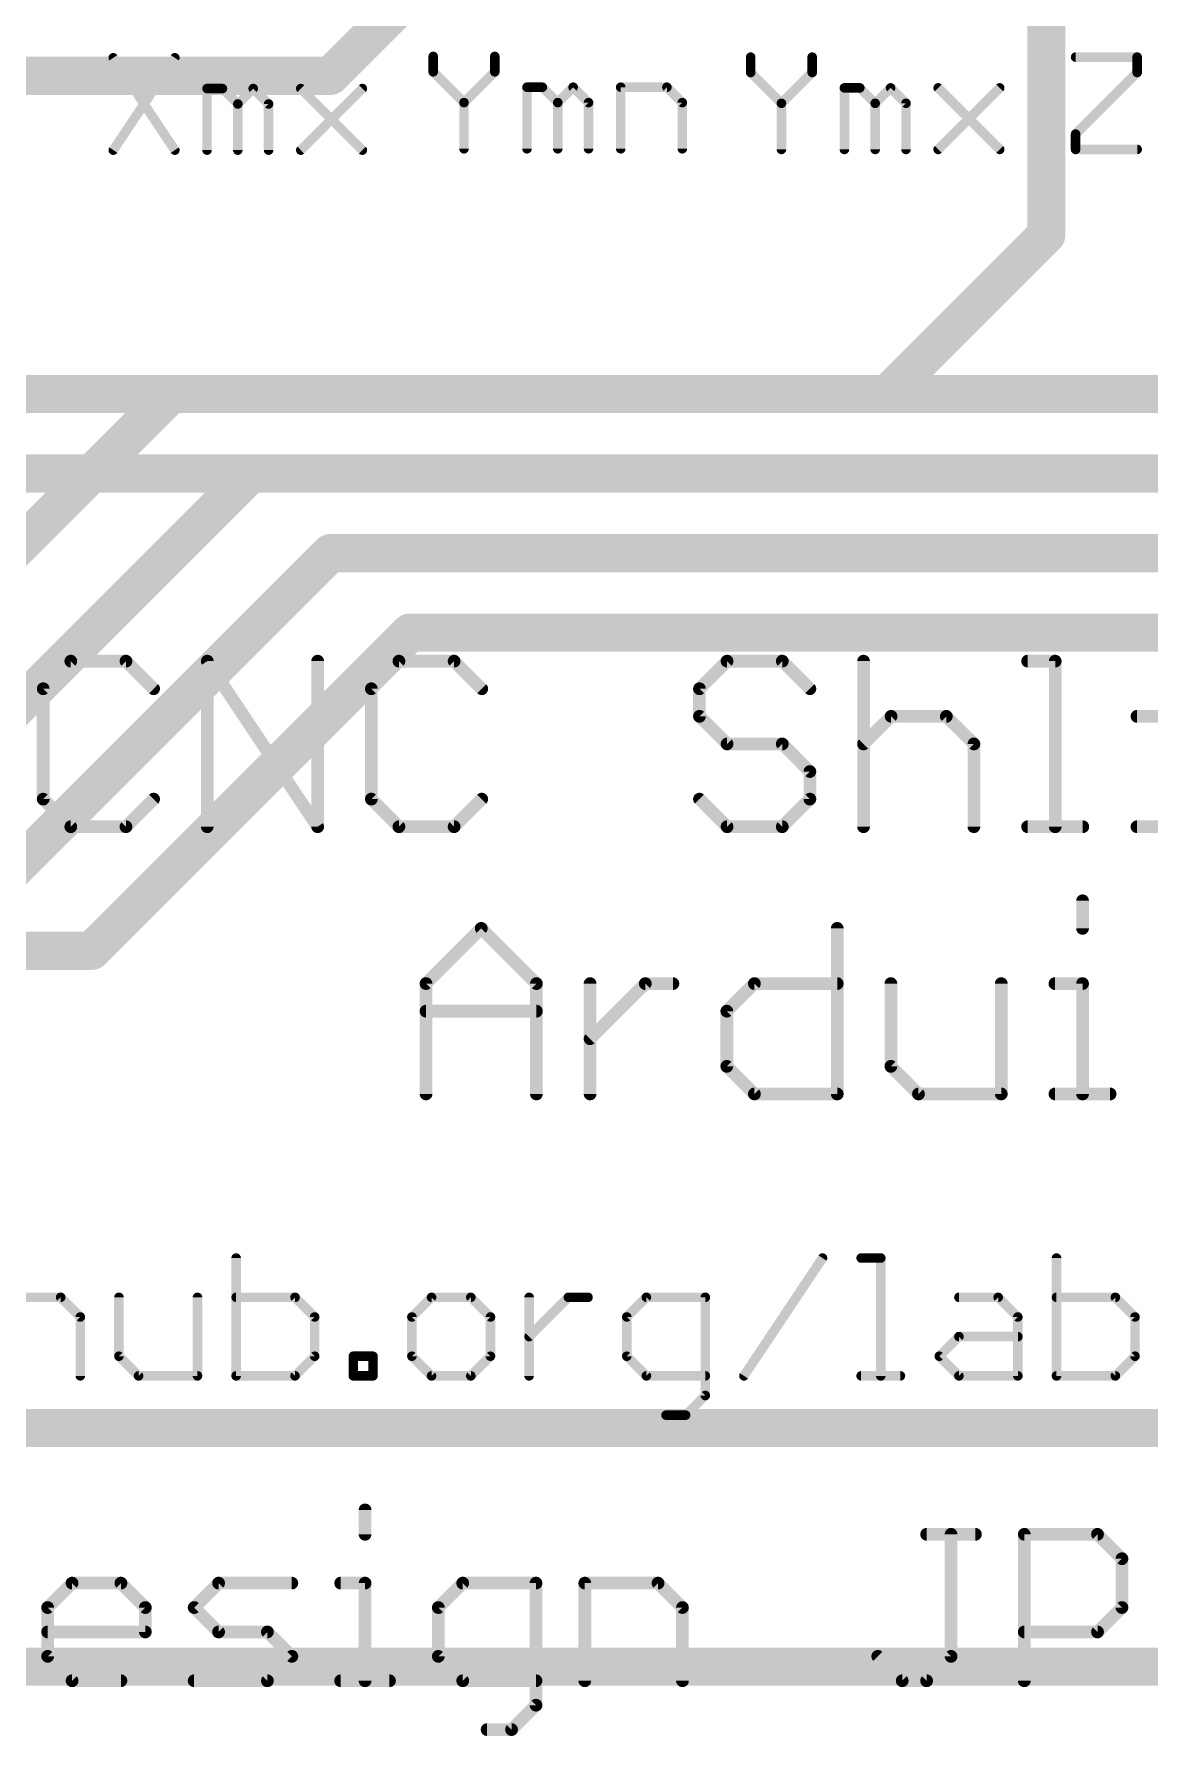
# Model space of a CAD drawing. Extents: x 6 to 93.4, y 7 to 66.
# Drawn here: x 62.4 to 71.31, y 15.32 to 28.91 of the extents above; entities that cross this region are included whole.
import ezdxf

# ---------------------------------------------------------------- set-up
doc = ezdxf.new("R2010")
doc.units = 0
for name, color, linetype in [('1', 22, 'CONTINUOUS'), ('112', 253, 'CONTINUOUS'), ('16', 175, 'CONTINUOUS')]:
    doc.layers.add(name, color=color, linetype=linetype)

msp = doc.modelspace()

# ---------------------------------------------------------------- linework, layer by layer
at = {"layer": '1', "const_width": 0.3048}
for points in [[(63.5, 26.035), (60.96, 23.495)], [(79.375, 26.035), (63.5, 26.035)], [(64.135, 25.4), (61.595, 22.86)], [(80.01, 25.4), (64.135, 25.4)], [(64.77, 24.765), (62.23, 22.225)], [(80.645, 24.765), (64.77, 24.765)], [(65.405, 24.13), (62.865, 21.59)], [(81.28, 24.13), (65.405, 24.13)], [(62.865, 21.59), (37.465, 21.59)], [(87.63, 15.875), (57.785, 15.875)]]:
    msp.add_lwpolyline(points, dxfattribs=at)
at = {"layer": '1', "const_width": 0.1524}
for points in [[(63.5, 26.1112, 1), (63.5, 25.9588)], [(63.5539, 25.9811, 1), (63.4461, 26.0889)], [(64.135, 25.4762, 1), (64.135, 25.3238)], [(64.1889, 25.3461, 1), (64.0811, 25.4539)], [(64.77, 24.8412, 1), (64.77, 24.6888)], [(64.8239, 24.7111, 1), (64.7161, 24.8189)], [(65.405, 24.2062, 1), (65.405, 24.0538)], [(65.4589, 24.0761, 1), (65.3511, 24.1839)], [(62.865, 21.5138, 1), (62.865, 21.6662)], [(62.8111, 21.6439, 1), (62.9189, 21.5361)]]:
    msp.add_lwpolyline(points, format="xyb", dxfattribs=at)
at = {"layer": '112'}
for points, const_width in [([(63.053, 28.7301, 1), (63.0212, 28.709)], 0.0381), ([(63.5444, 28.709, 1), (63.5127, 28.7301)], 0.0381), ([(65.6101, 28.7303, 1), (65.5721, 28.7303)], 0.0381), ([(66.1016, 28.7303, 1), (66.0635, 28.7303)], 0.0381), ([(68.1441, 28.7249, 1), (68.1061, 28.7249)], 0.0381), ([(68.6356, 28.7249, 1), (68.5975, 28.7249)], 0.0381), ([(70.7191, 28.744, 1), (70.7191, 28.7059)], 0.0381), ([(71.2296, 28.7249, 1), (71.1915, 28.7249)], 0.0381), ([(71.2106, 28.7059, 1), (71.2106, 28.744)], 0.0381), ([(65.6046, 28.6209, 1), (65.5776, 28.594)], 0.0381), ([(65.5721, 28.6075, 1), (65.6101, 28.6075)], 0.0381), ([(66.0635, 28.6075, 1), (66.1016, 28.6075)], 0.0381), ([(66.0961, 28.594, 1), (66.0691, 28.6209)], 0.0381), ([(68.1386, 28.6155, 1), (68.1116, 28.5886)], 0.0381), ([(68.1061, 28.6021, 1), (68.1441, 28.6021)], 0.0381), ([(68.5975, 28.6021, 1), (68.6356, 28.6021)], 0.0381), ([(68.6301, 28.5886, 1), (68.6031, 28.6155)], 0.0381), ([(71.1915, 28.6021, 1), (71.2296, 28.6021)], 0.0381), ([(71.2241, 28.5886, 1), (71.1971, 28.6155)], 0.0381), ([(63.7855, 28.4928, 1), (63.7855, 28.4547)], 0.0381), ([(63.8046, 28.4738, 1), (63.7665, 28.4738)], 0.0381), ([(63.9219, 28.4873, 1), (63.8949, 28.4603)], 0.0381), ([(63.9084, 28.4547, 1), (63.9084, 28.4928)], 0.0381), ([(64.1676, 28.4873, 1), (64.1407, 28.4603)], 0.0381), ([(64.1676, 28.4603, 1), (64.1407, 28.4873)], 0.0381), ([(64.5474, 28.4873, 1), (64.5205, 28.4603)], 0.0381), ([(65.0389, 28.4603, 1), (65.0119, 28.4873)], 0.0381), ([(65.8559, 28.3617, 1), (65.8178, 28.3617)], 0.0381), ([(66.3395, 28.5036, 1), (66.3395, 28.4655)], 0.0381), ([(66.3586, 28.4846, 1), (66.3205, 28.4846)], 0.0381), ([(66.4759, 28.4981, 1), (66.4489, 28.4711)], 0.0381), ([(66.4624, 28.4655, 1), (66.4624, 28.5036)], 0.0381), ([(66.6043, 28.3617, 1), (66.5662, 28.3617)], 0.0381), ([(66.7216, 28.4981, 1), (66.6947, 28.4711)], 0.0381), ([(66.7216, 28.4711, 1), (66.6947, 28.4981)], 0.0381), ([(66.85, 28.3617, 1), (66.812, 28.3617)], 0.0381), ([(67.0879, 28.5036, 1), (67.0879, 28.4655)], 0.0381), ([(67.107, 28.4846, 1), (67.0689, 28.4846)], 0.0381), ([(67.47, 28.4981, 1), (67.4431, 28.4711)], 0.0381), ([(67.4565, 28.4655, 1), (67.4565, 28.5036)], 0.0381), ([(67.5985, 28.3617, 1), (67.5604, 28.3617)], 0.0381), ([(68.8735, 28.4982, 1), (68.8735, 28.4601)], 0.0381), ([(68.8926, 28.4792, 1), (68.8545, 28.4792)], 0.0381), ([(69.0099, 28.4927, 1), (68.9829, 28.4657)], 0.0381), ([(68.9964, 28.4601, 1), (68.9964, 28.4982)], 0.0381), ([(69.2556, 28.4927, 1), (69.2287, 28.4657)], 0.0381), ([(69.2556, 28.4657, 1), (69.2287, 28.4927)], 0.0381), ([(69.6354, 28.4927, 1), (69.6085, 28.4657)], 0.0381), ([(70.1269, 28.4657, 1), (70.0999, 28.4927)], 0.0381), ([(64.0178, 28.3644, 1), (64.0447, 28.3374)], 0.0381), ([(64.0503, 28.3509, 1), (64.0122, 28.3509)], 0.0381), ([(64.0178, 28.3374, 1), (64.0447, 28.3644)], 0.0381), ([(64.296, 28.3509, 1), (64.258, 28.3509)], 0.0381), ([(64.2635, 28.3374, 1), (64.2905, 28.3644)], 0.0381), ([(65.8234, 28.3752, 1), (65.8503, 28.3482)], 0.0381), ([(65.8234, 28.3482, 1), (65.8503, 28.3752)], 0.0381), ([(66.5718, 28.3752, 1), (66.5987, 28.3482)], 0.0381), ([(66.5718, 28.3482, 1), (66.5987, 28.3752)], 0.0381), ([(66.8175, 28.3482, 1), (66.8445, 28.3752)], 0.0381), ([(67.5659, 28.3482, 1), (67.5929, 28.3752)], 0.0381), ([(68.3574, 28.3698, 1), (68.3843, 28.3428)], 0.0381), ([(68.3899, 28.3563, 1), (68.3518, 28.3563)], 0.0381), ([(68.3574, 28.3428, 1), (68.3843, 28.3698)], 0.0381), ([(69.1058, 28.3698, 1), (69.1327, 28.3428)], 0.0381), ([(69.1383, 28.3563, 1), (69.1002, 28.3563)], 0.0381), ([(69.1058, 28.3428, 1), (69.1327, 28.3698)], 0.0381), ([(69.3841, 28.3563, 1), (69.346, 28.3563)], 0.0381), ([(69.3515, 28.3428, 1), (69.3785, 28.3698)], 0.0381), ([(70.7381, 28.1106, 1), (70.7001, 28.1106)], 0.0381), ([(70.7056, 28.124, 1), (70.7326, 28.0971)], 0.0381), ([(63.0212, 27.9929, 1), (63.053, 27.9717)], 0.0381), ([(63.5127, 27.9717, 1), (63.5444, 27.9929)], 0.0381), ([(63.7665, 27.9823, 1), (63.8046, 27.9823)], 0.0381), ([(64.0122, 27.9823, 1), (64.0503, 27.9823)], 0.0381), ([(64.258, 27.9823, 1), (64.296, 27.9823)], 0.0381), ([(64.5205, 27.9958, 1), (64.5474, 27.9688)], 0.0381), ([(65.0119, 27.9688, 1), (65.0389, 27.9958)], 0.0381), ([(65.8178, 27.9931, 1), (65.8559, 27.9931)], 0.0381), ([(66.3205, 27.9931, 1), (66.3586, 27.9931)], 0.0381), ([(66.5662, 27.9931, 1), (66.6043, 27.9931)], 0.0381), ([(66.812, 27.9931, 1), (66.85, 27.9931)], 0.0381), ([(67.0689, 27.9931, 1), (67.107, 27.9931)], 0.0381), ([(67.5604, 27.9931, 1), (67.5985, 27.9931)], 0.0381), ([(68.3518, 27.9877, 1), (68.3899, 27.9877)], 0.0381), ([(68.8545, 27.9877, 1), (68.8926, 27.9877)], 0.0381), ([(69.1002, 27.9877, 1), (69.1383, 27.9877)], 0.0381), ([(69.346, 27.9877, 1), (69.3841, 27.9877)], 0.0381), ([(69.6085, 28.0012, 1), (69.6354, 27.9742)], 0.0381), ([(70.0999, 27.9742, 1), (70.1269, 28.0012)], 0.0381), ([(70.7191, 28.0068, 1), (70.7191, 27.9687)], 0.0381), ([(70.7001, 27.9877, 1), (70.7381, 27.9877)], 0.0381), ([(71.2106, 27.9687, 1), (71.2106, 28.0068)], 0.0381), ([(62.698, 23.9277, 1), (62.698, 23.8769)], 0.0508), ([(62.7159, 23.8844, 1), (62.68, 23.9203)], 0.0508), ([(63.1566, 23.9203, 1), (63.1206, 23.8844)], 0.0508), ([(63.1386, 23.8769, 1), (63.1386, 23.9277)], 0.0508), ([(63.8085, 23.9164, 1), (63.7662, 23.8882)], 0.0508), ([(63.8128, 23.9023, 1), (63.762, 23.9023)], 0.0508), ([(64.694, 23.9023, 1), (64.6432, 23.9023)], 0.0508), ([(65.3174, 23.9277, 1), (65.3174, 23.8769)], 0.0508), ([(65.3354, 23.8844, 1), (65.2994, 23.9203)], 0.0508), ([(65.776, 23.9203, 1), (65.7401, 23.8844)], 0.0508), ([(65.758, 23.8769, 1), (65.758, 23.9277)], 0.0508), ([(67.9369, 23.9277, 1), (67.9369, 23.8769)], 0.0508), ([(67.9548, 23.8844, 1), (67.9189, 23.9203)], 0.0508), ([(68.3955, 23.9203, 1), (68.3595, 23.8844)], 0.0508), ([(68.3775, 23.8769, 1), (68.3775, 23.9277)], 0.0508), ([(69.0517, 23.9023, 1), (69.0009, 23.9023)], 0.0508), ([(70.336, 23.9277, 1), (70.336, 23.8769)], 0.0508), ([(70.5817, 23.9023, 1), (70.5309, 23.9023)], 0.0508), ([(70.5563, 23.8769, 1), (70.5563, 23.9277)], 0.0508), ([(62.503, 23.682, 1), (62.4522, 23.682)], 0.0508), ([(62.4597, 23.7, 1), (62.4956, 23.664)], 0.0508), ([(63.341, 23.664, 1), (63.3769, 23.7)], 0.0508), ([(65.0791, 23.7, 1), (65.115, 23.664)], 0.0508), ([(65.1225, 23.682, 1), (65.0717, 23.682)], 0.0508), ([(65.9604, 23.664, 1), (65.9963, 23.7)], 0.0508), ([(67.7419, 23.682, 1), (67.6911, 23.682)], 0.0508), ([(67.6986, 23.7, 1), (67.7345, 23.664)], 0.0508), ([(68.5799, 23.664, 1), (68.6158, 23.7)], 0.0508), ([(67.7345, 23.4796, 1), (67.6986, 23.4437)], 0.0508), ([(69.2466, 23.4871, 1), (69.2466, 23.4363)], 0.0508), ([(69.2645, 23.4437, 1), (69.2286, 23.4796)], 0.0508), ([(69.7052, 23.4796, 1), (69.6693, 23.4437)], 0.0508), ([(69.6872, 23.4363, 1), (69.6872, 23.4871)], 0.0508), ([(71.2091, 23.4871, 1), (71.2091, 23.4363)], 0.0508), ([(67.6911, 23.4617, 1), (67.7419, 23.4617)], 0.0508), ([(67.9369, 23.2668, 1), (67.9369, 23.216)], 0.0508), ([(67.9189, 23.2234, 1), (67.9548, 23.2593)], 0.0508), ([(68.3955, 23.2593, 1), (68.3595, 23.2234)], 0.0508), ([(68.3775, 23.216, 1), (68.3775, 23.2668)], 0.0508), ([(69.0083, 23.2593, 1), (69.0442, 23.2234)], 0.0508), ([(69.9329, 23.2414, 1), (69.8821, 23.2414)], 0.0508), ([(69.8896, 23.2234, 1), (69.9255, 23.2593)], 0.0508), ([(68.6232, 23.021, 1), (68.5724, 23.021)], 0.0508), ([(68.5799, 23.0031, 1), (68.6158, 23.039)], 0.0508), ([(62.4956, 22.8187, 1), (62.4597, 22.7828)], 0.0508), ([(63.3769, 22.7828, 1), (63.341, 22.8187)], 0.0508), ([(65.115, 22.8187, 1), (65.0791, 22.7828)], 0.0508), ([(65.9963, 22.7828, 1), (65.9604, 22.8187)], 0.0508), ([(67.7345, 22.8187, 1), (67.6986, 22.7828)], 0.0508), ([(68.6158, 22.7828, 1), (68.5799, 22.8187)], 0.0508), ([(62.4522, 22.8007, 1), (62.503, 22.8007)], 0.0508), ([(65.0717, 22.8007, 1), (65.1225, 22.8007)], 0.0508), ([(68.5724, 22.8007, 1), (68.6232, 22.8007)], 0.0508), ([(62.698, 22.6058, 1), (62.698, 22.555)], 0.0508), ([(62.68, 22.5624, 1), (62.7159, 22.5984)], 0.0508), ([(63.1206, 22.5984, 1), (63.1566, 22.5624)], 0.0508), ([(63.1386, 22.555, 1), (63.1386, 22.6058)], 0.0508), ([(63.762, 22.5804, 1), (63.8128, 22.5804)], 0.0508), ([(64.6432, 22.5804, 1), (64.694, 22.5804)], 0.0508), ([(64.6475, 22.5663, 1), (64.6898, 22.5945)], 0.0508), ([(65.3174, 22.6058, 1), (65.3174, 22.555)], 0.0508), ([(65.2994, 22.5624, 1), (65.3354, 22.5984)], 0.0508), ([(65.7401, 22.5984, 1), (65.776, 22.5624)], 0.0508), ([(65.758, 22.555, 1), (65.758, 22.6058)], 0.0508), ([(67.9369, 22.6058, 1), (67.9369, 22.555)], 0.0508), ([(67.9189, 22.5624, 1), (67.9548, 22.5984)], 0.0508), ([(68.3595, 22.5984, 1), (68.3955, 22.5624)], 0.0508), ([(68.3775, 22.555, 1), (68.3775, 22.6058)], 0.0508), ([(69.0009, 22.5804, 1), (69.0517, 22.5804)], 0.0508), ([(69.8821, 22.5804, 1), (69.9329, 22.5804)], 0.0508), ([(70.336, 22.6058, 1), (70.336, 22.555)], 0.0508), ([(70.5309, 22.5804, 1), (70.5817, 22.5804)], 0.0508), ([(70.7766, 22.555, 1), (70.7766, 22.6058)], 0.0508), ([(71.2091, 22.6058, 1), (71.2091, 22.555)], 0.0508), ([(70.8, 21.9891, 1), (70.7492, 21.9891)], 0.0508), ([(65.9923, 21.7867, 1), (65.9563, 21.7508)], 0.0508), ([(65.9923, 21.7508, 1), (65.9563, 21.7867)], 0.0508), ([(68.8415, 21.7687, 1), (68.7907, 21.7687)], 0.0508), ([(70.7492, 21.7687, 1), (70.8, 21.7687)], 0.0508), ([(65.5591, 21.3281, 1), (65.5083, 21.3281)], 0.0508), ([(65.5157, 21.346, 1), (65.5516, 21.3101)], 0.0508), ([(66.4403, 21.3281, 1), (66.3895, 21.3281)], 0.0508), ([(66.397, 21.3101, 1), (66.4329, 21.346)], 0.0508), ([(66.8688, 21.3281, 1), (66.818, 21.3281)], 0.0508), ([(67.284, 21.3535, 1), (67.284, 21.3027)], 0.0508), ([(67.302, 21.3101, 1), (67.2661, 21.346)], 0.0508), ([(67.5044, 21.3027, 1), (67.5044, 21.3535)], 0.0508), ([(68.1551, 21.3535, 1), (68.1551, 21.3027)], 0.0508), ([(68.1731, 21.3101, 1), (68.1372, 21.346)], 0.0508), ([(68.8161, 21.3027, 1), (68.8161, 21.3535)], 0.0508), ([(69.27, 21.3281, 1), (69.2191, 21.3281)], 0.0508), ([(70.1512, 21.3281, 1), (70.1004, 21.3281)], 0.0508), ([(70.5543, 21.3535, 1), (70.5543, 21.3027)], 0.0508), ([(70.8, 21.3281, 1), (70.7492, 21.3281)], 0.0508), ([(70.7746, 21.3027, 1), (70.7746, 21.3535)], 0.0508), ([(65.5337, 21.1332, 1), (65.5337, 21.0824)], 0.0508), ([(66.4149, 21.0824, 1), (66.4149, 21.1332)], 0.0508), ([(67.9602, 21.1078, 1), (67.9094, 21.1078)], 0.0508), ([(67.9169, 21.1257, 1), (67.9528, 21.0898)], 0.0508), ([(66.8254, 20.9054, 1), (66.8613, 20.8695)], 0.0508), ([(67.9094, 20.6671, 1), (67.9602, 20.6671)], 0.0508), ([(67.9528, 20.6851, 1), (67.9169, 20.6492)], 0.0508), ([(69.2191, 20.6671, 1), (69.27, 20.6671)], 0.0508), ([(69.2625, 20.6851, 1), (69.2266, 20.6492)], 0.0508), ([(65.5083, 20.4468, 1), (65.5591, 20.4468)], 0.0508), ([(66.3895, 20.4468, 1), (66.4403, 20.4468)], 0.0508), ([(66.818, 20.4468, 1), (66.8688, 20.4468)], 0.0508), ([(68.1551, 20.4722, 1), (68.1551, 20.4214)], 0.0508), ([(68.1372, 20.4288, 1), (68.1731, 20.4648)], 0.0508), ([(68.7907, 20.4468, 1), (68.8415, 20.4468)], 0.0508), ([(68.8161, 20.4214, 1), (68.8161, 20.4722)], 0.0508), ([(69.4649, 20.4722, 1), (69.4649, 20.4214)], 0.0508), ([(69.4469, 20.4288, 1), (69.4828, 20.4648)], 0.0508), ([(70.1004, 20.4468, 1), (70.1512, 20.4468)], 0.0508), ([(70.1258, 20.4214, 1), (70.1258, 20.4722)], 0.0508), ([(70.5543, 20.4722, 1), (70.5543, 20.4214)], 0.0508), ([(70.7492, 20.4468, 1), (70.8, 20.4468)], 0.0508), ([(70.9949, 20.4214, 1), (70.9949, 20.4722)], 0.0508), ([(64.0368, 19.1367, 1), (63.9987, 19.1367)], 0.0381), ([(68.7146, 19.1261, 1), (68.6829, 19.1473)], 0.0381), ([(69.0072, 19.1558, 1), (69.0072, 19.1177)], 0.0381), ([(69.183, 19.1367, 1), (69.1449, 19.1367)], 0.0381), ([(69.164, 19.1177, 1), (69.164, 19.1558)], 0.0381), ([(70.5855, 19.1367, 1), (70.5474, 19.1367)], 0.0381), ([(62.6305, 18.8366, 1), (62.6036, 18.8097)], 0.0381), ([(62.617, 18.8041, 1), (62.617, 18.8422)], 0.0381), ([(63.1013, 18.8232, 1), (63.0632, 18.8232)], 0.0381), ([(63.7284, 18.8232, 1), (63.6903, 18.8232)], 0.0381), ([(64.0178, 18.8422, 1), (64.0178, 18.8041)], 0.0381), ([(64.5015, 18.8366, 1), (64.4746, 18.8097)], 0.0381), ([(64.4881, 18.8041, 1), (64.4881, 18.8422)], 0.0381), ([(65.5778, 18.8422, 1), (65.5778, 18.8041)], 0.0381), ([(65.5913, 18.8097, 1), (65.5643, 18.8366)], 0.0381), ([(65.9048, 18.8366, 1), (65.8779, 18.8097)], 0.0381), ([(65.8914, 18.8041, 1), (65.8914, 18.8422)], 0.0381), ([(66.3756, 18.8232, 1), (66.3375, 18.8232)], 0.0381), ([(66.6701, 18.8422, 1), (66.6701, 18.8041)], 0.0381), ([(66.6836, 18.8097, 1), (66.6566, 18.8366)], 0.0381), ([(66.8269, 18.8041, 1), (66.8269, 18.8422)], 0.0381), ([(67.2929, 18.8422, 1), (67.2929, 18.8041)], 0.0381), ([(67.3064, 18.8097, 1), (67.2795, 18.8366)], 0.0381), ([(67.7823, 18.8232, 1), (67.7442, 18.8232)], 0.0381), ([(67.7632, 18.8041, 1), (67.7632, 18.8422)], 0.0381), ([(69.7876, 18.8422, 1), (69.7876, 18.8041)], 0.0381), ([(70.1147, 18.8366, 1), (70.0877, 18.8097)], 0.0381), ([(70.1012, 18.8041, 1), (70.1012, 18.8422)], 0.0381), ([(70.5664, 18.8422, 1), (70.5664, 18.8041)], 0.0381), ([(71.0502, 18.8366, 1), (71.0232, 18.8097)], 0.0381), ([(71.0367, 18.8041, 1), (71.0367, 18.8422)], 0.0381), ([(62.7929, 18.6664, 1), (62.7548, 18.6664)], 0.0381), ([(62.7603, 18.6529, 1), (62.7873, 18.6799)], 0.0381), ([(64.6639, 18.6664, 1), (64.6258, 18.6664)], 0.0381), ([(64.6314, 18.6529, 1), (64.6583, 18.6799)], 0.0381), ([(65.4076, 18.6799, 1), (65.4345, 18.6529)], 0.0381), ([(65.4401, 18.6664, 1), (65.402, 18.6664)], 0.0381), ([(66.0672, 18.6664, 1), (66.0291, 18.6664)], 0.0381), ([(66.0347, 18.6529, 1), (66.0616, 18.6799)], 0.0381), ([(67.1227, 18.6799, 1), (67.1496, 18.6529)], 0.0381), ([(67.1552, 18.6664, 1), (67.1171, 18.6664)], 0.0381), ([(70.277, 18.6664, 1), (70.2389, 18.6664)], 0.0381), ([(70.2445, 18.6529, 1), (70.2714, 18.6799)], 0.0381), ([(71.2125, 18.6664, 1), (71.1744, 18.6664)], 0.0381), ([(71.18, 18.6529, 1), (71.2069, 18.6799)], 0.0381), ([(66.3431, 18.5231, 1), (66.37, 18.4962)], 0.0381), ([(69.7876, 18.5287, 1), (69.7876, 18.4906)], 0.0381), ([(69.8011, 18.4962, 1), (69.7742, 18.5231)], 0.0381), ([(70.258, 18.4906, 1), (70.258, 18.5287)], 0.0381), ([(63.0957, 18.3663, 1), (63.0688, 18.3394)], 0.0381), ([(63.0632, 18.3529, 1), (63.1013, 18.3529)], 0.0381), ([(64.6258, 18.3529, 1), (64.6639, 18.3529)], 0.0381), ([(64.6583, 18.3394, 1), (64.6314, 18.3663)], 0.0381), ([(64.9723, 18.3529, 1), (64.9342, 18.3529)], 0.0381), ([(64.9533, 18.3719, 1), (64.9533, 18.3338)], 0.0381), ([(65.1291, 18.3529, 1), (65.091, 18.3529)], 0.0381), ([(65.1101, 18.3338, 1), (65.1101, 18.3719)], 0.0381), ([(65.4345, 18.3663, 1), (65.4076, 18.3394)], 0.0381), ([(65.402, 18.3529, 1), (65.4401, 18.3529)], 0.0381), ([(66.0291, 18.3529, 1), (66.0672, 18.3529)], 0.0381), ([(66.0616, 18.3394, 1), (66.0347, 18.3663)], 0.0381), ([(67.1496, 18.3663, 1), (67.1227, 18.3394)], 0.0381), ([(67.1171, 18.3529, 1), (67.1552, 18.3529)], 0.0381), ([(69.6444, 18.3663, 1), (69.6174, 18.3394)], 0.0381), ([(69.6174, 18.3663, 1), (69.6444, 18.3394)], 0.0381), ([(71.1744, 18.3529, 1), (71.2125, 18.3529)], 0.0381), ([(71.2069, 18.3394, 1), (71.18, 18.3663)], 0.0381), ([(62.7548, 18.1961, 1), (62.7929, 18.1961)], 0.0381), ([(63.239, 18.2152, 1), (63.239, 18.1771)], 0.0381), ([(63.2256, 18.1826, 1), (63.2525, 18.2096)], 0.0381), ([(63.6903, 18.1961, 1), (63.7284, 18.1961)], 0.0381), ([(63.7093, 18.1771, 1), (63.7093, 18.2152)], 0.0381), ([(64.0178, 18.2152, 1), (64.0178, 18.1771)], 0.0381), ([(63.9987, 18.1961, 1), (64.0368, 18.1961)], 0.0381), ([(64.4746, 18.2096, 1), (64.5015, 18.1826)], 0.0381), ([(64.4881, 18.1771, 1), (64.4881, 18.2152)], 0.0381), ([(64.9533, 18.2152, 1), (64.9533, 18.1771)], 0.0381), ([(64.9342, 18.1961, 1), (64.9723, 18.1961)], 0.0381), ([(65.091, 18.1961, 1), (65.1291, 18.1961)], 0.0381), ([(65.1101, 18.1771, 1), (65.1101, 18.2152)], 0.0381), ([(65.5778, 18.2152, 1), (65.5778, 18.1771)], 0.0381), ([(65.5643, 18.1826, 1), (65.5913, 18.2096)], 0.0381), ([(65.8779, 18.2096, 1), (65.9048, 18.1826)], 0.0381), ([(65.8914, 18.1771, 1), (65.8914, 18.2152)], 0.0381), ([(66.3375, 18.1961, 1), (66.3756, 18.1961)], 0.0381), ([(67.2929, 18.2152, 1), (67.2929, 18.1771)], 0.0381), ([(67.2795, 18.1826, 1), (67.3064, 18.2096)], 0.0381), ([(67.7632, 18.1771, 1), (67.7632, 18.2152)], 0.0381), ([(68.0558, 18.2067, 1), (68.0875, 18.1855)], 0.0381), ([(69.0072, 18.2152, 1), (69.0072, 18.1771)], 0.0381), ([(69.1449, 18.1961, 1), (69.183, 18.1961)], 0.0381), ([(69.3207, 18.1771, 1), (69.3207, 18.2152)], 0.0381), ([(69.7876, 18.2152, 1), (69.7876, 18.1771)], 0.0381), ([(69.7742, 18.1826, 1), (69.8011, 18.2096)], 0.0381), ([(70.2389, 18.1961, 1), (70.277, 18.1961)], 0.0381), ([(70.258, 18.1771, 1), (70.258, 18.2152)], 0.0381), ([(70.5664, 18.2152, 1), (70.5664, 18.1771)], 0.0381), ([(70.5474, 18.1961, 1), (70.5855, 18.1961)], 0.0381), ([(71.0232, 18.2096, 1), (71.0502, 18.1826)], 0.0381), ([(71.0367, 18.1771, 1), (71.0367, 18.2152)], 0.0381), ([(67.7767, 18.0259, 1), (67.7498, 18.0528)], 0.0381), ([(67.7442, 18.0393, 1), (67.7823, 18.0393)], 0.0381), ([(67.4497, 17.9016, 1), (67.4497, 17.8635)], 0.0381), ([(67.593, 17.896, 1), (67.6199, 17.8691)], 0.0381), ([(67.6065, 17.8635, 1), (67.6065, 17.9016)], 0.0381), ([(65.0725, 17.1261, 1), (65.0217, 17.1261)], 0.0508), ([(65.0217, 16.9312, 1), (65.0725, 16.9312)], 0.0508), ([(69.5298, 16.9566, 1), (69.5298, 16.9058)], 0.0508), ([(69.7501, 16.9312, 1), (69.6993, 16.9312)], 0.0508), ([(69.9196, 16.9058, 1), (69.9196, 16.9566)], 0.0508), ([(70.3348, 16.9312, 1), (70.284, 16.9312)], 0.0508), ([(70.3094, 16.9566, 1), (70.3094, 16.9058)], 0.0508), ([(70.912, 16.9492, 1), (70.8761, 16.9132)], 0.0508), ([(70.8941, 16.9058, 1), (70.8941, 16.9566)], 0.0508), ([(71.1144, 16.7363, 1), (71.0636, 16.7363)], 0.0508), ([(71.071, 16.7183, 1), (71.1069, 16.7543)], 0.0508), ([(62.7083, 16.5668, 1), (62.7083, 16.516)], 0.0508), ([(62.7263, 16.5234, 1), (62.6903, 16.5594)], 0.0508), ([(63.1161, 16.5594, 1), (63.0801, 16.5234)], 0.0508), ([(63.0981, 16.516, 1), (63.0981, 16.5668)], 0.0508), ([(63.8777, 16.5668, 1), (63.8777, 16.516)], 0.0508), ([(63.8957, 16.5234, 1), (63.8597, 16.5594)], 0.0508), ([(64.4624, 16.516, 1), (64.4624, 16.5668)], 0.0508), ([(64.8522, 16.5668, 1), (64.8522, 16.516)], 0.0508), ([(65.0725, 16.5414, 1), (65.0217, 16.5414)], 0.0508), ([(65.0471, 16.516, 1), (65.0471, 16.5668)], 0.0508), ([(65.8267, 16.5668, 1), (65.8267, 16.516)], 0.0508), ([(65.8447, 16.5234, 1), (65.8087, 16.5594)], 0.0508), ([(66.4368, 16.5414, 1), (66.386, 16.5414)], 0.0508), ([(66.4114, 16.516, 1), (66.4114, 16.5668)], 0.0508), ([(66.8266, 16.5414, 1), (66.7758, 16.5414)], 0.0508), ([(66.8012, 16.5668, 1), (66.8012, 16.516)], 0.0508), ([(67.4039, 16.5594, 1), (67.3679, 16.5234)], 0.0508), ([(67.3859, 16.516, 1), (67.3859, 16.5668)], 0.0508), ([(62.4954, 16.3645, 1), (62.5314, 16.3285)], 0.0508), ([(62.5388, 16.3465, 1), (62.488, 16.3465)], 0.0508), ([(63.3184, 16.3465, 1), (63.2676, 16.3465)], 0.0508), ([(63.275, 16.3285, 1), (63.311, 16.3645)], 0.0508), ([(63.7008, 16.3645, 1), (63.6648, 16.3285)], 0.0508), ([(63.6648, 16.3645, 1), (63.7008, 16.3285)], 0.0508), ([(65.6138, 16.3645, 1), (65.6498, 16.3285)], 0.0508), ([(65.6572, 16.3465, 1), (65.6064, 16.3465)], 0.0508), ([(67.6062, 16.3465, 1), (67.5554, 16.3465)], 0.0508), ([(67.5628, 16.3285, 1), (67.5988, 16.3645)], 0.0508), ([(71.0636, 16.3465, 1), (71.1144, 16.3465)], 0.0508), ([(71.1069, 16.3285, 1), (71.071, 16.3645)], 0.0508), ([(62.5134, 16.177, 1), (62.5134, 16.1262)], 0.0508), ([(63.2676, 16.1516, 1), (63.3184, 16.1516)], 0.0508), ([(63.293, 16.1262, 1), (63.293, 16.177)], 0.0508), ([(63.8777, 16.177, 1), (63.8777, 16.1262)], 0.0508), ([(63.8597, 16.1336, 1), (63.8957, 16.1696)], 0.0508), ([(64.2855, 16.1696, 1), (64.2495, 16.1336)], 0.0508), ([(64.2675, 16.1262, 1), (64.2675, 16.177)], 0.0508), ([(70.3094, 16.177, 1), (70.3094, 16.1262)], 0.0508), ([(70.8761, 16.1696, 1), (70.912, 16.1336)], 0.0508), ([(70.8941, 16.1262, 1), (70.8941, 16.177)], 0.0508), ([(62.5314, 15.9747, 1), (62.4954, 15.9387)], 0.0508), ([(62.488, 15.9567, 1), (62.5388, 15.9567)], 0.0508), ([(64.4804, 15.9387, 1), (64.4444, 15.9747)], 0.0508), ([(64.4444, 15.9387, 1), (64.4804, 15.9747)], 0.0508), ([(65.6498, 15.9747, 1), (65.6138, 15.9387)], 0.0508), ([(65.6064, 15.9567, 1), (65.6572, 15.9567)], 0.0508), ([(69.1579, 15.9747, 1), (69.122, 15.9387)], 0.0508), ([(69.6993, 15.9567, 1), (69.7501, 15.9567)], 0.0508), ([(69.7426, 15.9387, 1), (69.7067, 15.9747)], 0.0508), ([(62.7083, 15.7872, 1), (62.7083, 15.7364)], 0.0508), ([(62.6903, 15.7438, 1), (62.7263, 15.7798)], 0.0508), ([(63.0981, 15.7364, 1), (63.0981, 15.7872)], 0.0508), ([(63.6828, 15.7872, 1), (63.6828, 15.7364)], 0.0508), ([(64.2495, 15.7798, 1), (64.2855, 15.7438)], 0.0508), ([(64.2675, 15.7364, 1), (64.2675, 15.7872)], 0.0508), ([(64.8522, 15.7872, 1), (64.8522, 15.7364)], 0.0508), ([(65.0217, 15.7618, 1), (65.0725, 15.7618)], 0.0508), ([(65.242, 15.7364, 1), (65.242, 15.7872)], 0.0508), ([(65.8267, 15.7872, 1), (65.8267, 15.7364)], 0.0508), ([(65.8087, 15.7438, 1), (65.8447, 15.7798)], 0.0508), ([(66.4114, 15.7364, 1), (66.4114, 15.7872)], 0.0508), ([(66.7758, 15.7618, 1), (66.8266, 15.7618)], 0.0508), ([(67.5554, 15.7618, 1), (67.6062, 15.7618)], 0.0508), ([(69.3349, 15.7872, 1), (69.3349, 15.7364)], 0.0508), ([(69.3169, 15.7438, 1), (69.3528, 15.7798)], 0.0508), ([(69.5118, 15.7798, 1), (69.5477, 15.7438)], 0.0508), ([(69.5298, 15.7364, 1), (69.5298, 15.7872)], 0.0508), ([(70.284, 15.7618, 1), (70.3348, 15.7618)], 0.0508), ([(66.386, 15.5669, 1), (66.4368, 15.5669)], 0.0508), ([(66.4294, 15.5489, 1), (66.3934, 15.5849)], 0.0508), ([(66.0216, 15.3974, 1), (66.0216, 15.3466)], 0.0508), ([(66.1985, 15.39, 1), (66.2345, 15.354)], 0.0508), ([(66.2165, 15.3466, 1), (66.2165, 15.3974)], 0.0508)]:
    msp.add_lwpolyline(points, format="xyb", dxfattribs=dict(at, const_width=const_width))
for points, const_width in [([(63.0371, 28.7195), (63.5286, 27.9823)], 0.0762), ([(63.5286, 28.7195), (63.0371, 27.9823)], 0.0762), ([(65.5911, 28.7303), (65.5911, 28.6075)], 0.0762), ([(66.0826, 28.6075), (66.0826, 28.7303)], 0.0762), ([(68.1251, 28.7249), (68.1251, 28.6021)], 0.0762), ([(68.6166, 28.6021), (68.6166, 28.7249)], 0.0762), ([(70.7191, 28.7249), (71.2106, 28.7249)], 0.0762), ([(71.2106, 28.7249), (71.2106, 28.6021)], 0.0762), ([(65.5911, 28.6075), (65.8368, 28.3617)], 0.0762), ([(65.8368, 28.3617), (66.0826, 28.6075)], 0.0762), ([(68.1251, 28.6021), (68.3708, 28.3563)], 0.0762), ([(68.3708, 28.3563), (68.6166, 28.6021)], 0.0762), ([(71.2106, 28.6021), (70.7191, 28.1106)], 0.0762), ([(63.7855, 27.9823), (63.7855, 28.4738)], 0.0762), ([(63.7855, 28.4738), (63.9084, 28.4738)], 0.0762), ([(63.9084, 28.4738), (64.0313, 28.3509)], 0.0762), ([(64.0313, 28.3509), (64.1541, 28.4738)], 0.0762), ([(64.1541, 28.4738), (64.277, 28.3509)], 0.0762), ([(64.5339, 28.4738), (65.0254, 27.9823)], 0.0762), ([(64.5339, 27.9823), (65.0254, 28.4738)], 0.0762), ([(65.8368, 28.3617), (65.8368, 27.9931)], 0.0762), ([(66.3395, 27.9931), (66.3395, 28.4846)], 0.0762), ([(66.3395, 28.4846), (66.4624, 28.4846)], 0.0762), ([(66.4624, 28.4846), (66.5853, 28.3617)], 0.0762), ([(66.5853, 28.3617), (66.7081, 28.4846)], 0.0762), ([(66.5853, 28.3617), (66.5853, 27.9931)], 0.0762), ([(66.7081, 28.4846), (66.831, 28.3617)], 0.0762), ([(66.831, 28.3617), (66.831, 27.9931)], 0.0762), ([(67.0879, 27.9931), (67.0879, 28.4846)], 0.0762), ([(67.0879, 28.4846), (67.4565, 28.4846)], 0.0762), ([(67.4565, 28.4846), (67.5794, 28.3617)], 0.0762), ([(67.5794, 28.3617), (67.5794, 27.9931)], 0.0762), ([(68.8735, 27.9877), (68.8735, 28.4792)], 0.0762), ([(68.8735, 28.4792), (68.9964, 28.4792)], 0.0762), ([(68.9964, 28.4792), (69.1193, 28.3563)], 0.0762), ([(69.1193, 28.3563), (69.2421, 28.4792)], 0.0762), ([(69.2421, 28.4792), (69.365, 28.3563)], 0.0762), ([(69.6219, 28.4792), (70.1134, 27.9877)], 0.0762), ([(69.6219, 27.9877), (70.1134, 28.4792)], 0.0762), ([(64.0313, 28.3509), (64.0313, 27.9823)], 0.0762), ([(64.277, 28.3509), (64.277, 27.9823)], 0.0762), ([(68.3708, 28.3563), (68.3708, 27.9877)], 0.0762), ([(69.1193, 28.3563), (69.1193, 27.9877)], 0.0762), ([(69.365, 28.3563), (69.365, 27.9877)], 0.0762), ([(70.7191, 28.1106), (70.7191, 27.9877)], 0.0762), ([(70.7191, 27.9877), (71.2106, 27.9877)], 0.0762), ([(62.698, 23.9023), (62.4776, 23.682)], 0.1016), ([(63.1386, 23.9023), (62.698, 23.9023)], 0.1016), ([(63.3589, 23.682), (63.1386, 23.9023)], 0.1016), ([(63.7874, 22.5804), (63.7874, 23.9023)], 0.1016), ([(63.7874, 23.9023), (64.6686, 22.5804)], 0.1016), ([(64.6686, 22.5804), (64.6686, 23.9023)], 0.1016), ([(65.3174, 23.9023), (65.0971, 23.682)], 0.1016), ([(65.758, 23.9023), (65.3174, 23.9023)], 0.1016), ([(65.9784, 23.682), (65.758, 23.9023)], 0.1016), ([(67.9369, 23.9023), (67.7165, 23.682)], 0.1016), ([(68.3775, 23.9023), (67.9369, 23.9023)], 0.1016), ([(68.5978, 23.682), (68.3775, 23.9023)], 0.1016), ([(69.0263, 23.9023), (69.0263, 22.5804)], 0.1016), ([(70.336, 23.9023), (70.5563, 23.9023)], 0.1016), ([(70.5563, 23.9023), (70.5563, 22.5804)], 0.1016), ([(62.4776, 23.682), (62.4776, 22.8007)], 0.1016), ([(65.0971, 23.682), (65.0971, 22.8007)], 0.1016), ([(67.7165, 23.682), (67.7165, 23.4617)], 0.1016), ([(67.7165, 23.4617), (67.9369, 23.2414)], 0.1016), ([(69.0263, 23.2414), (69.2466, 23.4617)], 0.1016), ([(69.2466, 23.4617), (69.6872, 23.4617)], 0.1016), ([(69.6872, 23.4617), (69.9075, 23.2414)], 0.1016), ([(71.2091, 23.4617), (71.4295, 23.4617)], 0.1016), ([(67.9369, 23.2414), (68.3775, 23.2414)], 0.1016), ([(68.3775, 23.2414), (68.5978, 23.021)], 0.1016), ([(69.9075, 23.2414), (69.9075, 22.5804)], 0.1016), ([(68.5978, 23.021), (68.5978, 22.8007)], 0.1016), ([(62.4776, 22.8007), (62.698, 22.5804)], 0.1016), ([(63.1386, 22.5804), (63.3589, 22.8007)], 0.1016), ([(65.0971, 22.8007), (65.3174, 22.5804)], 0.1016), ([(65.758, 22.5804), (65.9784, 22.8007)], 0.1016), ([(67.9369, 22.5804), (67.7165, 22.8007)], 0.1016), ([(68.5978, 22.8007), (68.3775, 22.5804)], 0.1016), ([(62.698, 22.5804), (63.1386, 22.5804)], 0.1016), ([(65.3174, 22.5804), (65.758, 22.5804)], 0.1016), ([(68.3775, 22.5804), (67.9369, 22.5804)], 0.1016), ([(70.336, 22.5804), (70.7766, 22.5804)], 0.1016), ([(71.2091, 22.5804), (71.6498, 22.5804)], 0.1016), ([(70.7746, 21.9891), (70.7746, 21.7687)], 0.1016), ([(65.5337, 21.3281), (65.9743, 21.7687)], 0.1016), ([(65.9743, 21.7687), (66.4149, 21.3281)], 0.1016), ([(68.8161, 21.7687), (68.8161, 20.4468)], 0.1016), ([(65.5337, 20.4468), (65.5337, 21.3281)], 0.1016), ([(66.4149, 21.3281), (66.4149, 20.4468)], 0.1016), ([(66.8434, 20.4468), (66.8434, 21.3281)], 0.1016), ([(66.8434, 20.8874), (67.284, 21.3281)], 0.1016), ([(67.284, 21.3281), (67.5044, 21.3281)], 0.1016), ([(67.9348, 21.1078), (68.1551, 21.3281)], 0.1016), ([(68.1551, 21.3281), (68.8161, 21.3281)], 0.1016), ([(69.2446, 21.3281), (69.2446, 20.6671)], 0.1016), ([(70.1258, 20.4468), (70.1258, 21.3281)], 0.1016), ([(70.5543, 21.3281), (70.7746, 21.3281)], 0.1016), ([(70.7746, 21.3281), (70.7746, 20.4468)], 0.1016), ([(65.5337, 21.1078), (66.4149, 21.1078)], 0.1016), ([(67.9348, 20.6671), (67.9348, 21.1078)], 0.1016), ([(68.1551, 20.4468), (67.9348, 20.6671)], 0.1016), ([(69.2446, 20.6671), (69.4649, 20.4468)], 0.1016), ([(68.8161, 20.4468), (68.1551, 20.4468)], 0.1016), ([(69.4649, 20.4468), (70.1258, 20.4468)], 0.1016), ([(70.5543, 20.4468), (70.9949, 20.4468)], 0.1016), ([(64.0178, 19.1367), (64.0178, 18.1961)], 0.0762), ([(68.0717, 18.1961), (68.6988, 19.1367)], 0.0762), ([(69.0072, 19.1367), (69.164, 19.1367)], 0.0762), ([(69.164, 19.1367), (69.164, 18.1961)], 0.0762), ([(70.5664, 19.1367), (70.5664, 18.1961)], 0.0762), ([(62.3035, 18.8232), (62.617, 18.8232)], 0.0762), ([(62.617, 18.8232), (62.7738, 18.6664)], 0.0762), ([(63.0823, 18.8232), (63.0823, 18.3529)], 0.0762), ([(63.7093, 18.1961), (63.7093, 18.8232)], 0.0762), ([(64.4881, 18.8232), (64.0178, 18.8232)], 0.0762), ([(64.6448, 18.6664), (64.4881, 18.8232)], 0.0762), ([(65.5778, 18.8232), (65.4211, 18.6664)], 0.0762), ([(65.8914, 18.8232), (65.5778, 18.8232)], 0.0762), ([(66.0481, 18.6664), (65.8914, 18.8232)], 0.0762), ([(66.3566, 18.1961), (66.3566, 18.8232)], 0.0762), ([(66.3566, 18.5096), (66.6701, 18.8232)], 0.0762), ([(66.6701, 18.8232), (66.8269, 18.8232)], 0.0762), ([(67.2929, 18.8232), (67.1362, 18.6664)], 0.0762), ([(67.7632, 18.8232), (67.2929, 18.8232)], 0.0762), ([(67.7632, 18.0393), (67.7632, 18.8232)], 0.0762), ([(69.7876, 18.8232), (70.1012, 18.8232)], 0.0762), ([(70.1012, 18.8232), (70.258, 18.6664)], 0.0762), ([(71.0367, 18.8232), (70.5664, 18.8232)], 0.0762), ([(71.1935, 18.6664), (71.0367, 18.8232)], 0.0762), ([(62.7738, 18.6664), (62.7738, 18.1961)], 0.0762), ([(64.6448, 18.3529), (64.6448, 18.6664)], 0.0762), ([(65.4211, 18.6664), (65.4211, 18.3529)], 0.0762), ([(66.0481, 18.3529), (66.0481, 18.6664)], 0.0762), ([(67.1362, 18.6664), (67.1362, 18.3529)], 0.0762), ([(70.258, 18.6664), (70.258, 18.1961)], 0.0762), ([(71.1935, 18.3529), (71.1935, 18.6664)], 0.0762), ([(69.6309, 18.3529), (69.7876, 18.5096)], 0.0762), ([(69.7876, 18.5096), (70.258, 18.5096)], 0.0762), ([(63.0823, 18.3529), (63.239, 18.1961)], 0.0762), ([(64.4881, 18.1961), (64.6448, 18.3529)], 0.0762), ([(64.9533, 18.1961), (64.9533, 18.3529)], 0.0762), ([(64.9533, 18.3529), (65.1101, 18.3529)], 0.0762), ([(65.1101, 18.3529), (65.1101, 18.1961)], 0.0762), ([(65.4211, 18.3529), (65.5778, 18.1961)], 0.0762), ([(65.8914, 18.1961), (66.0481, 18.3529)], 0.0762), ([(67.1362, 18.3529), (67.2929, 18.1961)], 0.0762), ([(69.7876, 18.1961), (69.6309, 18.3529)], 0.0762), ([(71.0367, 18.1961), (71.1935, 18.3529)], 0.0762), ([(63.239, 18.1961), (63.7093, 18.1961)], 0.0762), ([(64.0178, 18.1961), (64.4881, 18.1961)], 0.0762), ([(65.1101, 18.1961), (64.9533, 18.1961)], 0.0762), ([(65.5778, 18.1961), (65.8914, 18.1961)], 0.0762), ([(67.2929, 18.1961), (67.7632, 18.1961)], 0.0762), ([(69.0072, 18.1961), (69.3207, 18.1961)], 0.0762), ([(70.258, 18.1961), (69.7876, 18.1961)], 0.0762), ([(70.5664, 18.1961), (71.0367, 18.1961)], 0.0762), ([(67.6065, 17.8826), (67.7632, 18.0393)], 0.0762), ([(67.4497, 17.8826), (67.6065, 17.8826)], 0.0762), ([(65.0471, 17.1261), (65.0471, 16.9312)], 0.1016), ([(69.5298, 16.9312), (69.9196, 16.9312)], 0.1016), ([(69.7247, 15.9567), (69.7247, 16.9312)], 0.1016), ([(70.3094, 15.7618), (70.3094, 16.9312)], 0.1016), ([(70.3094, 16.9312), (70.8941, 16.9312)], 0.1016), ([(70.8941, 16.9312), (71.089, 16.7363)], 0.1016), ([(71.089, 16.7363), (71.089, 16.3465)], 0.1016), ([(62.5134, 16.3465), (62.7083, 16.5414)], 0.1016), ([(62.7083, 16.5414), (63.0981, 16.5414)], 0.1016), ([(63.0981, 16.5414), (63.293, 16.3465)], 0.1016), ([(63.6828, 16.3465), (63.8777, 16.5414)], 0.1016), ([(63.8777, 16.5414), (64.4624, 16.5414)], 0.1016), ([(64.8522, 16.5414), (65.0471, 16.5414)], 0.1016), ([(65.0471, 16.5414), (65.0471, 15.7618)], 0.1016), ([(65.8267, 16.5414), (65.6318, 16.3465)], 0.1016), ([(66.4114, 16.5414), (65.8267, 16.5414)], 0.1016), ([(66.4114, 15.5669), (66.4114, 16.5414)], 0.1016), ([(66.8012, 15.7618), (66.8012, 16.5414)], 0.1016), ([(66.8012, 16.5414), (67.3859, 16.5414)], 0.1016), ([(67.3859, 16.5414), (67.5808, 16.3465)], 0.1016), ([(62.5134, 15.9567), (62.5134, 16.3465)], 0.1016), ([(63.293, 16.3465), (63.293, 16.1516)], 0.1016), ([(63.8777, 16.1516), (63.6828, 16.3465)], 0.1016), ([(65.6318, 16.3465), (65.6318, 15.9567)], 0.1016), ([(67.5808, 16.3465), (67.5808, 15.7618)], 0.1016), ([(71.089, 16.3465), (70.8941, 16.1516)], 0.1016), ([(63.293, 16.1516), (62.5134, 16.1516)], 0.1016), ([(64.2675, 16.1516), (63.8777, 16.1516)], 0.1016), ([(64.4624, 15.9567), (64.2675, 16.1516)], 0.1016), ([(70.8941, 16.1516), (70.3094, 16.1516)], 0.1016), ([(62.7083, 15.7618), (62.5134, 15.9567)], 0.1016), ([(64.2675, 15.7618), (64.4624, 15.9567)], 0.1016), ([(65.6318, 15.9567), (65.8267, 15.7618)], 0.1016), ([(69.14, 15.9567), (69.3349, 15.7618)], 0.1016), ([(69.5298, 15.7618), (69.7247, 15.9567)], 0.1016), ([(63.0981, 15.7618), (62.7083, 15.7618)], 0.1016), ([(63.6828, 15.7618), (64.2675, 15.7618)], 0.1016), ([(64.8522, 15.7618), (65.242, 15.7618)], 0.1016), ([(65.8267, 15.7618), (66.4114, 15.7618)], 0.1016), ([(69.3349, 15.7618), (69.5298, 15.7618)], 0.1016), ([(66.2165, 15.372), (66.4114, 15.5669)], 0.1016), ([(66.0216, 15.372), (66.2165, 15.372)], 0.1016)]:
    msp.add_lwpolyline(points, dxfattribs=dict(at, const_width=const_width))
at = {"layer": '16', "const_width": 0.3048}
for points in [[(70.485, 35.56), (70.485, 27.305)], [(65.405, 29.21), (64.77, 28.575)], [(64.77, 28.575), (48.26, 28.575)], [(70.485, 27.305), (69.215, 26.035)], [(69.215, 26.035), (48.26, 26.035)], [(53.975, 25.4), (74.295, 25.4)], [(49.53, 17.78), (79.375, 17.78)]]:
    msp.add_lwpolyline(points, dxfattribs=at)
at = {"layer": '16', "const_width": 0.1524}
for points in [[(64.7161, 28.6289, 1), (64.8239, 28.5211)], [(64.77, 28.4988, 1), (64.77, 28.6512)], [(70.5389, 27.2511, 1), (70.4311, 27.3589)], [(70.4088, 27.305, 1), (70.5612, 27.305)], [(69.1611, 26.0889, 1), (69.2689, 25.9811)], [(69.215, 25.9588, 1), (69.215, 26.1112)]]:
    msp.add_lwpolyline(points, format="xyb", dxfattribs=at)

doc.saveas('drawing.dxf')
